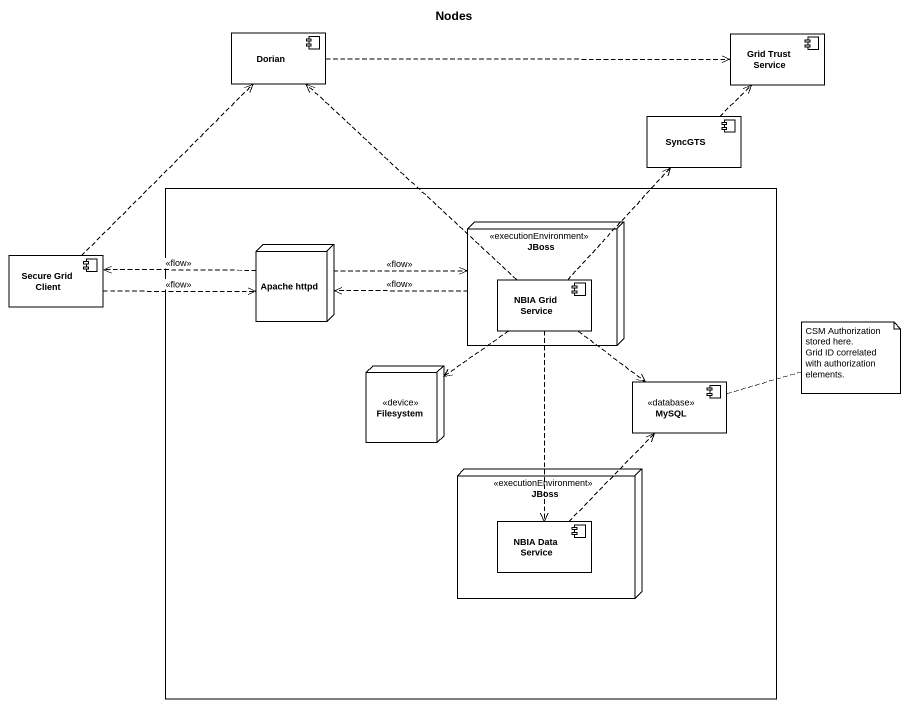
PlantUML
@startuml
title Nodes
component Dorian
component "Grid Trust Service" as Grid_Trust_Service
component SyncGTS
rectangle " " as rectangle1 {
  node "Apache httpd" as Apache_httpd
  node JBoss <<executionEnvironment>> {
    component "NBIA Grid Service" as NBIA_Grid_Service
  }
  node Filesystem <<device>>
  component MySQL <<database>>
  node "JBoss" as JBoss_2 <<executionEnvironment>> {
    component "NBIA Data Service" as NBIA_Data_Service
  }
}
component "Secure Grid Client" as Secure_Grid_Client
Dorian .right.> Grid_Trust_Service
SyncGTS .up.> Grid_Trust_Service
Secure_Grid_Client .up.> Dorian
Secure_Grid_Client .right.> Apache_httpd : <<flow>>
Apache_httpd .left.> Secure_Grid_Client : <<flow>>
Apache_httpd .right.> JBoss : <<flow>>
JBoss .left.> Apache_httpd : <<flow>>
NBIA_Grid_Service .up.> Dorian
NBIA_Grid_Service .up.> SyncGTS
NBIA_Grid_Service ..> Filesystem
NBIA_Grid_Service ..> MySQL
NBIA_Grid_Service ..> NBIA_Data_Service
NBIA_Data_Service .up.> MySQL
note right of MySQL
  CSM Authorization stored here.
  Grid ID correlated with authorization elements.
end note
@enduml
